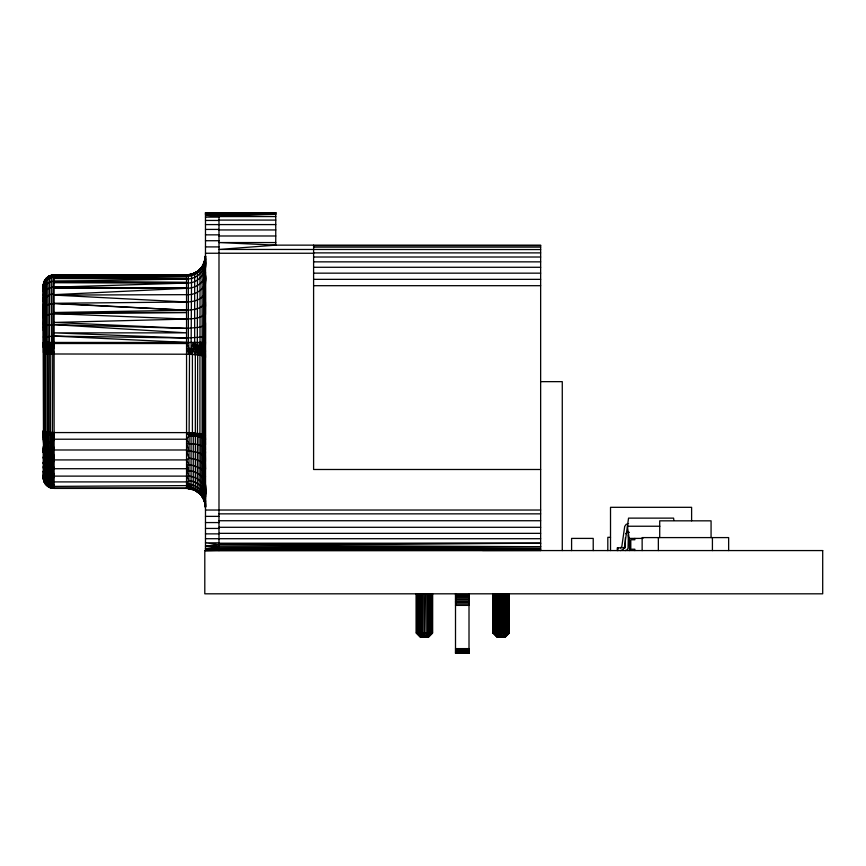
<?xml version="1.0" encoding="UTF-8"?>
<svg xmlns="http://www.w3.org/2000/svg" width="866" height="866" viewBox="0 0 866 866"><rect width="100%" height="100%" fill="white"/><g stroke="black" fill="none" stroke-linecap="round" stroke-linejoin="round"><path stroke-width="1.3" d="M43.343 295.252C43.96 290.153 49.319 287.09 54.114 287.166L186.558 283.063C199.732 283.777 208.23 270.538 205.48 258.425L205.339 260.558L205.48 256.347C205.556 266.295 196.463 275.063 186.558 274.879L54.114 274.879L49.481 276.211L45.227 279.805L43.3 286.159L43.614 457.703M205.48 272.108C206.032 282.045 195.586 288.584 186.558 288.302L54.114 294.667C47.565 290.922 40.918 308.361 43.3 297.006M416.308 593.827L416.308 633.024L420.367 637.073L428.454 637.073L432.502 633.024L432.513 593.827L432.502 633.024L428.475 637.073M497.127 637.073L493.079 633.024L493.09 593.827L493.187 633.024L497.181 637.073L505.224 637.073L509.295 633.024L509.295 593.827L509.262 633.024L505.224 637.073M205.48 506.025L204.246 500.537L200.717 494.378L193.27 489.268L191.072 489.019L186.558 486.411C196.983 486.497 206.433 495.753 205.48 506.394C205.415 496.489 196.463 487.796 186.558 488.067L54.114 488.067C48.388 488.911 43.148 483.185 43.3 477.599C43.213 483.282 48.323 488.695 54.114 488.272L52.804 488.272L52.425 432.545L53.086 274.923L51.256 275.258C46.688 276.492 43.246 280.93 43.3 285.693L45.227 279.523L45.227 353.371L44.296 342.449L44.296 281.147L46.428 278.083L49.481 275.918L54.114 274.879L186.558 275.02C193.778 275.031 200.717 270.614 203.737 264.043M493.187 633.024L493.263 593.827M505.105 637.073L509.035 633.024L509.1 593.827M49.091 487.114L47.966 486.443L47.976 432.231L49.091 434.97L49.2 487.233L54.114 488.413L186.558 488.413C196.712 488.023 205.74 497.236 205.48 507.335L204.246 500.537L204.852 260.785L205.48 255.957L204.852 260.785L205.415 257.548L205.48 444.68M497.355 637.073L493.533 633.024L493.663 593.827M497.647 637.073L494.107 633.024L494.27 593.827M504.542 637.073L507.898 633.024L508.071 593.827M504.878 637.073L508.569 633.024L508.688 593.827M498.026 637.073L494.876 633.024L495.092 593.827M504.109 637.073L507.032 633.024L507.249 593.827M52.804 443.024L46.017 441.855L43.3 439.809L44.004 447.527L46.937 449.4L52.804 450.558L54.114 449.984L52.804 443.024L54.114 439.214L186.558 439.214L191.072 432.675L191.083 488.586L188.831 488.586L186.558 487.222L188.842 487.59M205.48 453.167L205.339 449.043L205.48 459.413C203.759 452.539 194.731 451.727 188.842 451.067L186.558 443.392C192.761 444.182 202.254 443.295 205.48 449.779L205.296 435.457L205.48 439.798L204.246 438.348L204.874 435.068L204.874 502.821L203.315 498.459L203.413 355.98L200.674 342.449L200.674 355.298L202.124 349.052L202.103 266.739L205.242 258.912M202.103 342.449L204.203 356.305L204.852 342.449L205.48 351.52M204.852 342.449L204.874 356.684L205.48 342.449L43.3 342.449L43.3 345.079M498.502 637.073L495.828 633.024L496.077 593.827M499.054 637.073L496.932 633.024L497.214 593.827M499.671 637.073L498.156 633.024L498.47 593.827M502.367 637.073L503.557 633.024L503.86 593.827M503.005 637.073L504.835 633.024L505.116 593.827M503.59 637.073L506.004 633.024L506.264 593.827M54.114 439.214L52.815 432.556L54.114 435.208L46.937 434.656L43.614 433.476L43.3 430.694L43.3 439.159M500.332 637.073L499.476 633.024L499.801 593.827M501.013 637.073L501.165 593.827M501.695 637.073L502.54 593.827M43.614 310.234L43.3 324.176L43.614 323.332M43.3 476.928L45.227 483.737L44.534 482.579L44.567 342.449L45.368 353.415L45.216 483.693L47.966 486.443M45.227 483.737L44.025 481.42L44.025 431.355L44.534 433.996M205.415 342.449L205.48 322.769M43.3 301.13L43.614 294.44M43.614 299.214L43.3 306.034L43.614 304.302M43.614 330.282L43.614 344.452M205.48 435.858L201.865 433.92L189.513 432.61L54.114 432.567L46.472 432.026L43.43 430.987L43.614 437.59L43.744 433.801M43.614 287.166L43.376 295.479M51.246 275.561L53.097 274.923M44.025 481.42L43.43 430.987L43.376 439.917M43.3 469.848L43.3 462.184M205.48 255.957C206.519 266.566 197.329 276.655 186.558 276.351L54.114 277.272C48.539 277.163 43.311 281.883 43.3 287.544L43.679 282.836L45.27 279.469L44.534 282.478M43.679 282.836L43.3 286.072L43.343 284.762M43.3 307.56L43.376 305.124L43.3 311.749L43.376 310.926M204.928 260.937L203.315 265.18C203.348 264.552 199.602 270.885 197.502 271.394L197.286 354.768L195.348 348.533L194.666 342.449L194.666 273.05C199.721 270.647 203.662 265.851 204.874 260.471L203.315 265.18L200.717 268.915L195.348 273.093L192.382 273.894L197.675 271.264L195.348 273.093M43.614 480.143L43.343 284.676M44.004 433.747L44.296 342.449M43.376 446.412C40.54 453.741 47.76 458.439 54.114 457.681L52.804 450.558M188.831 488.586L186.558 488.067L195.348 490.502L195.326 342.449L197.307 348.63L197.675 354.811L197.286 491.791L199.072 493.209L199.072 433.401L197.307 436.41L188.842 435.695L186.558 432.567M43.83 352.884L43.657 342.449L44.48 353.155L49.2 353.978L189.513 354.226L199.938 355.147L204.549 356.456L205.48 357.474L205.339 349.788L204.246 349.409L186.558 348.316L188.831 354.216L188.831 342.449L186.558 343.521L54.114 343.521L53.086 342.449L54.114 348.316L52.804 348.338L43.376 347.515L43.408 342.449L43.83 352.884L44.48 353.155M47.966 434.829L47.857 276.871L49.514 275.908L49.091 434.97M43.3 286.029L43.343 285.022M202.124 349.052L202.103 496.597L203.315 498.459M43.3 287.869L43.614 284.838M43.3 470.357L43.614 475.423M205.339 260.558L205.48 257.657M205.48 256.423L203.737 263.881L203.413 355.98M43.376 288.367L43.3 289.742L43.376 286.083L43.3 287.469M43.3 301.476L43.376 300.145M47.89 276.839L46.937 278.008C44.253 279.577 49.741 275.507 51.527 275.615M46.428 278.083L46.428 342.449L45.368 353.415M46.937 485.642L46.97 342.449L49.2 353.978M204.928 438.824L205.242 435.338M43.614 433.476L43.83 431.279M204.928 502.356L204.246 500.18M205.48 314.466L205.48 290.998M43.3 324.49L43.376 323.743L43.376 330.541M204.203 356.305L204.928 349.593M202.103 266.739L200.003 269.261L200.003 342.449L200.717 348.901L199.938 355.147L199.938 433.53L200.717 437.07L200.717 494.702L202.124 496.499M424.935 637.073L425.444 593.827M52.804 488.272L54.114 488.067L49.2 487.233L45.216 483.347L50.293 487.677L50.769 354.097L51.527 348.316L51.246 275.269L50.282 276.005M630.091 545.32L627.406 526.236L628.554 518.128L673.575 518.128L673.9 520.444M628.445 532.493L628.045 548.221L627.071 549.899L625.252 550.57M200.003 342.449L197.675 354.811M194.666 342.449L192.404 354.346L192.404 432.729L193.27 435.944L193.248 489.691L195.348 490.502M43.43 352.603L43.657 282.922M51.246 342.449L50.293 354.053L47.857 342.449M46.017 484.722L46.472 432.026M43.343 290.262C43.83 284.99 49.005 281.223 54.114 281.309L186.558 279.058C195.705 279.209 204.636 272.13 205.415 262.799L205.48 263.47M43.376 291.517L43.614 290.391M195.142 432.924L197.307 436.41L199.104 436.713L199.938 433.53M193.27 489.561L188.842 488.478L189.513 354.226L193.237 342.449L193.27 348.446L195.142 354.54M200.717 348.901L199.072 355.017L199.104 348.76L197.502 342.449M44.004 282.24L44.534 281.049M205.415 291.647C203.369 299.604 193.746 301.888 186.558 302.017L54.114 303.273L186.558 310.212C193.237 309.876 202.568 309.075 205.415 301.942L205.48 306.369M43.3 466.309C42.899 472.024 48.875 475.997 54.114 475.737L52.804 470.422L54.114 468.712L52.804 464.382L54.114 459.922L52.804 457.724M425.607 637.073L426.797 633.024L426.797 593.827M43.343 309.281C44.588 304.821 50.066 303.695 54.114 303.598L186.558 310.212L54.114 312.496L186.558 312.496L53.086 313.698L46.428 315.04L43.343 317.887L43.3 312.074M188.842 476.159L186.558 470.649C202.406 470.53 208.165 482.773 205.48 497.127C205.469 488.262 197.296 481.334 188.842 480.619L186.558 481.907L54.114 481.907L52.804 480.208L54.114 476.116L186.558 476.116C196.398 475.531 207.093 483.65 205.48 494.27M46.937 434.656L47.76 432.21M51.527 488.045L51.527 435.165L52.425 432.545M199.104 436.713L200.717 437.07L201.865 433.92M193.27 348.446L191.072 354.291L191.581 274.197L194.666 273.05M43.376 474.232L43.614 479.428M43.376 317.173L43.614 316.61M191.083 435.793L192.404 432.729M426.245 637.073L428.064 633.024L428.064 593.827M205.415 313.059C201.507 318.959 192.88 318.558 186.558 319.067L54.114 322.444L186.558 328.398L200.003 327.229L205.415 324.793M45.216 279.945L46.05 278.538M43.3 463.624L43.3 457.41M426.83 637.073L429.244 633.024L429.244 593.827M43.343 327.229L46.428 325.464L54.114 324.62L186.558 328.398M49.514 275.908L47.966 277.207M52.804 480.208C48.128 479.807 43.603 476.138 43.3 471.256C42.174 477.253 46.732 483.325 52.804 483.802L54.114 481.907M625.761 533.737L627.255 532.493L629.398 532.319M427.349 637.073L430.272 633.024L430.272 593.827M427.782 637.073L431.138 633.024L431.138 593.827M428.118 637.073L431.809 633.024L431.809 593.827M428.345 637.073L432.264 633.024L432.264 593.827M54.114 459.922L186.558 459.922L188.842 458.222C195.251 458.785 204.452 461.015 205.48 468.571L205.339 458.439L205.48 461.307M200.717 268.915L199.104 270.517M43.343 337.026L54.114 336.095L186.558 338.032L205.415 336.896M43.376 475.001C42.521 479.851 47.143 486.086 52.804 486.389L188.842 485.588L191.083 487.114L186.558 481.907M189.513 354.226L188.842 348.349L186.558 343.521L188.355 342.449L188.355 274.793L192.404 273.948M50.293 487.677L54.114 487.136L52.804 486.389M628.218 535.026L630.091 549.271M628.37 526.257L627.244 527.405L624.343 547.702L622.881 549.769L620.467 550.57M188.355 274.793L191.581 274.197M199.104 493.09L202.124 496.164M540.644 249.56L218.99 249.44L275.756 245.143L275.756 212.711L205.48 212.711L205.48 550.581L218.99 550.3L205.48 550.083L218.99 549.455L205.48 548.589L218.99 547.496L205.48 546.165L218.99 544.606L205.48 542.83L218.99 542.83M193.27 274.024L186.558 274.879L186.558 488.413L189.513 488.64L188.842 488.175M192.404 489.333L193.27 489.268M628.586 523.54L626.172 524.331L624.711 526.398L621.81 546.695L620.467 547.864M218.99 213.826L205.48 214.692L218.99 215.796L205.48 217.128L218.99 217.128M53.086 275.226L186.558 275.02M210.882 213.458L205.48 213.209L275.756 212.884L218.99 213.372L275.756 214.14L218.99 215.212L275.756 216.565L218.99 216.565M218.99 549.802L205.48 550.083L218.99 550.083M218.99 214.692L205.48 214.692L218.99 213.491L205.48 213.209L218.99 212.993M205.48 550.581L540.644 550.397L482.535 550.473M239.265 213.469L218.99 213.09L275.756 212.884L218.99 212.711L218.99 550.581M218.99 543.209L540.644 543.209L218.99 545.093L540.644 546.717L218.99 548.07L540.644 549.141L218.99 550.191L540.644 550.397M218.99 213.09L275.756 212.884L205.48 213.209M218.99 544.184L540.644 543.209M218.99 549.921L540.644 549.141L218.99 549.141M218.99 214.14L275.756 214.14M218.99 220.083L275.756 220.083M205.48 220.451L218.99 220.451M205.48 224.586L275.756 224.586M205.48 229.425L218.99 229.425M218.99 229.945L275.756 229.945M205.48 234.848L218.99 234.848M218.99 235.985L275.756 235.985M205.48 240.726L218.99 240.726M275.756 242.556L218.99 242.556L275.756 245.143L540.644 245.143L540.644 550.581M313.6 245.641L540.644 245.641M205.48 246.907L218.99 246.907M313.6 247.124L540.644 247.124M313.6 252.883L540.644 252.883M205.48 253.251L313.6 253.251M313.6 257.018L540.644 257.018M313.6 261.857L540.644 261.857M313.6 267.28L540.644 267.28M313.6 273.158L540.644 273.158M313.6 279.35L540.644 279.35M313.6 285.693L540.644 285.693M540.644 381.646L562.272 381.646L562.272 550.549M54.114 449.984L186.558 449.984L188.842 451.067L186.558 450.959L188.842 458.222M54.114 468.712L186.558 468.712L188.842 470.898L186.558 464.62C194.114 464.955 204.311 467.954 205.48 476.679M540.644 469.491L313.6 469.491L313.6 245.143M205.48 510.031L540.644 510.031M218.99 513.852L540.644 513.852M205.48 516.374L218.99 516.374M218.99 520.737L540.644 520.737M205.48 522.566L218.99 522.566M627.406 526.236L659.849 526.236M218.99 527.297L540.644 527.297M205.48 528.444L218.99 528.444M218.99 533.348L540.644 533.348M205.48 533.867L218.99 533.867M610.519 537.321L607.813 537.321L607.813 550.57M642.951 538.403L629.441 538.403L629.441 550.57M205.48 538.706L540.644 538.706M205.48 546.165L218.99 546.165M218.99 546.717L540.644 546.717M205.48 548.589L218.99 548.589M455.505 594.574L469.015 594.574M455.505 595.624L469.015 595.624M455.505 596.826L469.015 596.826M455.505 598.146L469.015 598.146M455.505 599.553L469.015 599.553M455.505 601.026L469.015 601.026M455.505 601.762L469.015 601.762M455.505 602.509L469.015 602.509M455.505 603.97L469.015 603.97M455.505 605.388L469.015 605.388M416.308 633.024L432.502 633.024M493.133 633.024L493.122 593.827L493.079 633.024L509.295 633.024L509.219 593.827M455.505 648.612L469.015 648.612M455.505 649.738L469.015 649.738M455.505 650.756L469.015 650.756M455.505 651.633L469.015 651.633M455.505 652.347L469.015 652.347M455.505 652.867L469.015 652.867M455.505 653.18L469.015 653.18M186.558 288.302L54.114 288.118L186.558 288.064L54.114 287.166M186.558 276.351L54.114 275.962L186.558 275.886L54.114 275.171M186.558 279.058L54.114 278.441L186.558 278.376L54.114 277.272M186.558 283.063L54.114 282.533L186.558 282.468L54.114 281.309M205.48 212.711L218.99 212.83M186.558 338.032L54.114 332.869L186.558 332.858L54.114 324.62M54.114 313.676L186.558 319.067M54.114 336.095L186.558 342.449M186.558 302.017L54.114 295.079L186.558 294.667C197.632 295.479 208.771 286.213 205.415 274.425M52.804 464.382C48.637 464.122 43.04 461.708 43.3 456.761M52.804 470.422C48.788 470.086 44.22 467.781 43.376 463.494M200.717 437.07L204.246 438.348L203.413 434.364M52.804 475.705L54.114 476.116M186.558 485.934L191.083 488.586M49.091 486.324L50.282 486.854M54.114 485.934L51.527 483.574M197.307 491.682L195.142 490.47L200.717 494.378M51.527 487.677L54.114 487.937L51.527 486.162L54.114 485.166L52.804 483.802M205.339 483.098L205.339 475.596M188.842 485.588L186.558 483.813C196.29 484.051 205.848 491.888 205.48 502.096M199.938 493.956L200.717 494.702M199.104 492.159L202.124 495.525M420.421 637.073L416.427 633.024L416.427 593.827M420.595 637.073L416.773 633.024L416.773 593.827M420.876 637.073L417.336 633.024L417.336 593.827M421.266 637.073L418.105 633.024L418.105 593.827M421.742 637.073L419.057 633.024L419.057 593.827M195.348 436.15L193.248 432.794L193.27 435.944M201.865 496.207L204.203 500.645M45.216 482.936L44.004 480.652M197.307 491.368L197.675 492.029M186.558 439.214L188.842 443.522M422.294 637.073L420.162 633.024L420.162 593.827M186.558 476.116L188.842 480.619M186.558 459.922L188.842 464.869M205.242 504.369L205.48 507.249M49.2 432.361L50.282 435.078M422.911 637.073L421.396 633.024L421.396 593.827M43.376 450.85L43.614 451.511M44.48 482.503L43.3 475.791L43.376 478.855L43.3 477.112M204.246 499.509L205.48 505.463M203.315 437.893L202.103 433.996L202.124 437.46M50.769 432.48L51.527 435.165M44.48 431.549L45.216 434.234M43.376 462.336L43.614 463.256M45.368 431.798L46.017 434.451M43.376 467.045L43.614 468.062M52.804 348.338L54.114 354.183M43.376 471.039L43.614 472.143M423.561 637.073L422.705 633.024L422.705 593.827M43.376 476.614L43.614 477.848M204.928 502.713L205.48 506.859M51.527 348.316L52.425 354.162M47.76 353.826L46.428 342.449M45.227 342.449L46.472 353.631M49.481 342.449L50.769 354.097M43.3 477.415L43.376 478.162M43.376 452.572L43.3 451.749L43.376 458.298M205.415 259.399L205.48 260.125M205.339 501.576L205.48 503.146M205.339 502.767L205.48 504.629L205.339 499.606L205.48 507.119L205.339 439.322M203.737 342.449L204.246 349.409M43.376 478.541L43.43 479.288M205.339 467.337L205.48 469.426M424.243 637.073L424.069 593.827M205.48 284.048L205.415 282.413L205.48 290.705M205.48 498.589L205.339 495.19L205.48 501.695M43.43 430.987L43.614 437.59M505.733 593.827L506.004 633.024M504.532 593.827L504.835 633.024M503.243 593.827L503.557 633.024M501.89 593.827L502.215 633.024M500.516 593.827L500.84 633.024M499.162 593.827L499.476 633.024M497.863 593.827L498.156 633.024M496.662 593.827L496.932 633.024M506.805 593.827L507.032 633.024M495.59 593.827L495.828 633.024M508.429 593.827L508.569 633.024M507.703 593.827L507.898 633.024M494.681 593.827L494.876 633.024M493.956 593.827L494.107 633.024M508.937 593.827L509.035 633.024M493.436 593.827L493.533 633.024M728.642 550.57L728.642 537.591L642.139 537.591L642.139 550.57M712.415 537.591L712.415 550.57M711.073 537.591L711.073 520.834L659.708 520.834L659.708 537.591M691.609 520.834L691.609 507.314L610.519 507.314L610.519 550.57M658.355 537.591L658.355 550.57M634.843 538.403L634.843 539.756L630.794 539.756L630.794 549.217L634.843 549.217L634.843 550.57M625.382 537.678L625.349 547.81L617.274 547.864L617.274 550.57M617.913 547.864L617.913 550.57M593.221 550.57L593.221 538.403L571.592 538.403L571.592 550.57M469.015 593.697L469.015 653.289M455.505 593.697L455.505 653.289M54.114 274.879L54.114 488.413M52.804 275.377L52.804 276.005M822.7 550.57L204.798 550.57L204.798 593.816L822.7 593.816L822.7 550.57"/></g></svg>
